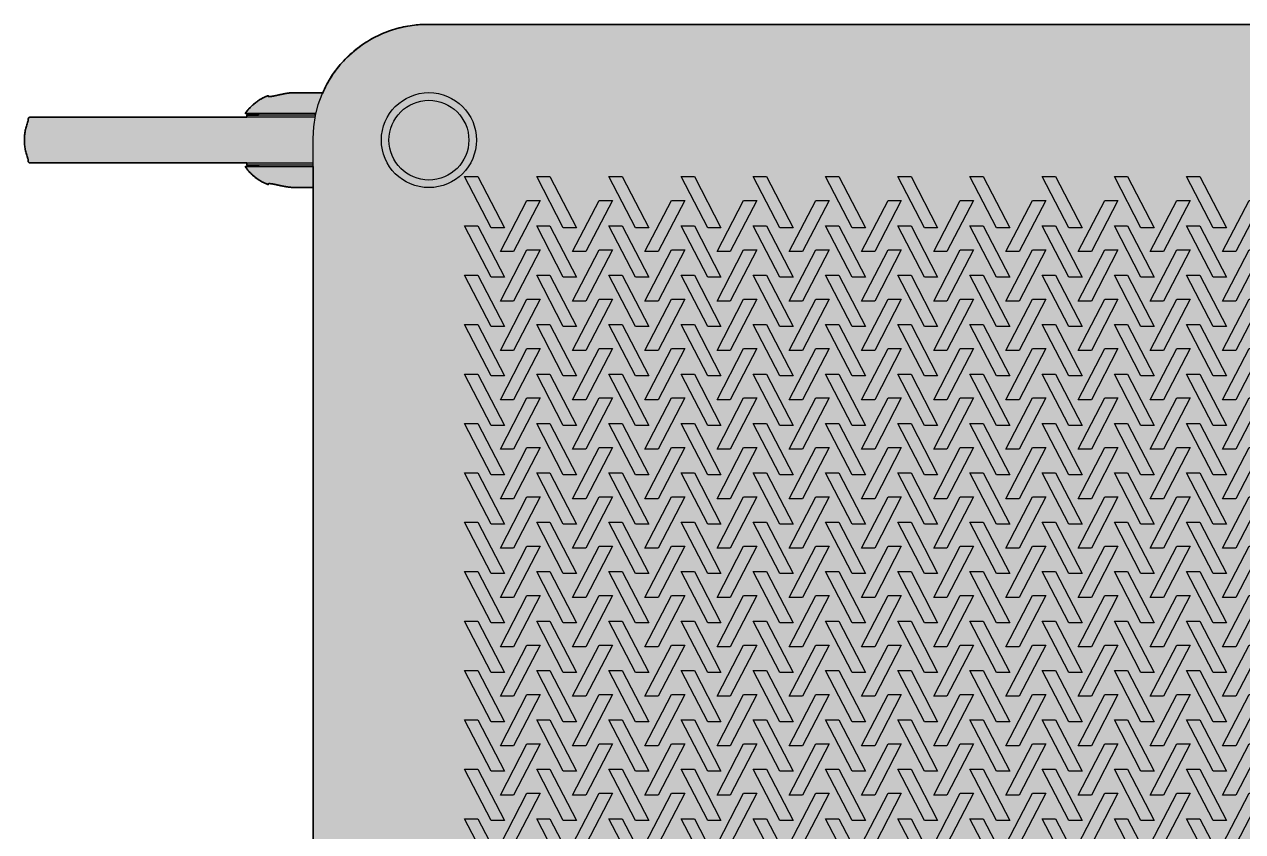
# Model space of a CAD drawing. Header units: millimetres. Extents: x 0 to 1689, y -774 to 571.
# Drawn here: x 86.8 to 407.3, y -567.7 to -355.3 of the extents above; entities that cross this region are included whole.
import ezdxf

# ---------------------------------------------------------------- set-up
doc = ezdxf.new("R2010")
doc.units = ezdxf.units.MM
doc.layers.add('Blocks', color=7, linetype='Continuous')
doc.layers.add('Blocks$Fill', color=7, linetype='Continuous', true_color=0xffffff)
doc.layers.add('Blocks$Inner', color=7, linetype='Continuous', lineweight=25, true_color=0x007f00)
doc.layers.add('Blocks$Outline', color=7, linetype='Continuous', lineweight=35, true_color=0xff3f3f)

# ---------------------------------------------------------------- blocks, each defined once
blk = doc.blocks.new('Flow Trolley Top')
at = {"layer": 'Blocks$Fill'}
blk.add_hatch(color=256, dxfattribs=at).paths.add_polyline_path([(181.1, 161.63), (181.32, 162.13), (181.56, 162.63), (181.8, 163.12), (182.05, 163.61), (182.32, 164.1), (182.59, 164.58), (182.87, 165.06), (183.16, 165.53), (183.46, 166), (183.77, 166.47), (184.09, 166.93), (184.42, 167.39), (184.76, 167.83), (185.11, 168.28), (185.46, 168.72), (185.83, 169.15), (186.2, 169.57), (186.58, 169.99), (186.96, 170.4), (187.36, 170.8), (187.76, 171.2), (188.17, 171.59), (188.59, 171.97), (189.02, 172.34), (189.45, 172.7), (189.88, 173.06), (190.33, 173.41), (190.78, 173.74), (191.23, 174.07), (191.69, 174.39), (192.16, 174.7), (192.63, 175), (193.1, 175.3), (193.58, 175.58), (194.06, 175.85), (194.55, 176.11), (195.04, 176.37), (195.53, 176.61), (196.03, 176.84), (196.53, 177.07), (197.03, 177.28), (197.53, 177.49), (198.04, 177.68), (198.54, 177.87), (199.05, 178.04), (199.56, 178.21), (200.07, 178.36), (200.58, 178.51), (201.09, 178.64), (201.59, 178.77), (202.61, 179), (203.62, 179.18), (204.63, 179.33), (205.63, 179.45), (206.63, 179.53), (207.61, 179.58), (208.58, 179.6), (723.08, 179.6), (723.74, 179.59), (724.42, 179.57), (725.09, 179.53), (725.77, 179.47), (726.46, 179.4), (727.15, 179.32), (727.84, 179.21), (728.54, 179.09), (729.24, 178.96), (729.93, 178.8), (730.63, 178.63), (731.33, 178.44), (732.03, 178.23), (732.73, 178), (733.43, 177.75), (734.12, 177.49), (734.81, 177.21), (735.5, 176.9), (736.18, 176.58), (736.86, 176.24), (737.53, 175.89), (738.19, 175.51), (738.85, 175.12), (739.5, 174.71), (740.13, 174.28), (740.76, 173.83), (741.38, 173.37), (741.99, 172.89), (742.58, 172.39), (743.17, 171.88), (743.74, 171.35), (744.29, 170.81), (744.83, 170.25), (745.36, 169.68), (745.87, 169.1), (746.37, 168.5), (746.85, 167.9), (747.31, 167.28), (747.76, 166.65), (748.19, 166.01), (748.6, 165.36), (748.99, 164.71), (749.37, 164.04), (749.73, 163.37), (750.07, 162.7), (750.39, 162.02), (750.69, 161.33), (750.97, 160.64), (751.24, 159.94), (751.48, 159.25), (751.71, 158.55), (751.92, 157.85), (752.11, 157.15), (752.29, 156.45), (752.44, 155.75), (752.58, 155.05), (752.7, 154.36), (752.8, 153.67), (752.89, 152.98), (752.96, 152.29), (753.01, 151.61), (753.05, 150.93), (753.07, 150.26), (753.08, 149.6), (753.08, -208.9), (753.07, -209.57), (753.05, -210.24), (753.01, -210.92), (752.96, -211.6), (752.89, -212.29), (752.8, -212.98), (752.7, -213.67), (752.58, -214.36), (752.44, -215.06), (752.29, -215.76), (752.11, -216.46), (751.92, -217.16), (751.71, -217.86), (751.48, -218.56), (751.24, -219.25), (750.97, -219.95), (750.69, -220.64), (750.39, -221.32), (750.07, -222.01), (749.73, -222.68), (749.37, -223.35), (748.99, -224.02), (748.6, -224.67), (748.19, -225.32), (747.76, -225.96), (747.31, -226.59), (746.85, -227.21), (746.37, -227.81), (745.87, -228.41), (745.36, -228.99), (744.83, -229.56), (744.29, -230.12), (743.74, -230.66), (743.17, -231.19), (742.58, -231.7), (741.99, -232.2), (741.38, -232.68), (740.76, -233.14), (740.13, -233.59), (739.5, -234.01), (738.85, -234.43), (738.19, -234.82), (737.53, -235.2), (736.86, -235.55), (736.18, -235.89), (735.5, -236.21), (734.81, -236.51), (734.12, -236.8), (733.43, -237.06), (732.73, -237.31), (732.03, -237.54), (731.33, -237.75), (730.63, -237.94), (729.93, -238.11), (729.24, -238.27), (728.54, -238.4), (727.84, -238.52), (727.15, -238.63), (726.46, -238.71), (725.77, -238.78), (725.09, -238.84), (724.42, -238.87), (723.74, -238.9), (723.08, -238.9), (208.58, -238.9), (207.61, -238.89), (206.63, -238.84), (205.63, -238.76), (204.63, -238.64), (203.62, -238.49), (202.61, -238.31), (201.59, -238.08), (201.09, -237.95), (200.58, -237.82), (200.07, -237.67), (199.56, -237.52), (199.05, -237.35), (198.54, -237.18), (198.04, -236.99), (197.53, -236.8), (197.03, -236.59), (196.53, -236.38), (196.03, -236.15), (195.53, -235.92), (195.04, -235.68), (194.55, -235.42), (194.06, -235.16), (193.58, -234.89), (193.1, -234.6), (192.63, -234.31), (192.16, -234.01), (191.69, -233.7), (191.23, -233.38), (190.78, -233.05), (190.33, -232.71), (189.88, -232.37), (189.45, -232.01), (189.02, -231.65), (188.59, -231.28), (188.17, -230.9), (187.76, -230.51), (187.36, -230.11), (186.96, -229.71), (186.58, -229.3), (186.2, -228.88), (185.83, -228.46), (185.46, -228.03), (185.11, -227.59), (184.76, -227.14), (184.42, -226.69), (184.09, -226.24), (183.77, -225.78), (183.46, -225.31), (183.16, -224.84), (182.87, -224.37), (182.59, -223.89), (182.32, -223.41), (182.05, -222.92), (181.8, -222.43), (181.56, -221.94), (181.32, -221.44), (181.1, -220.94), (181.1, -220.94), (173.7, -220.94), (173.44, -220.94), (173.17, -220.93), (172.89, -220.91), (172.61, -220.89), (172.33, -220.86), (172.05, -220.83), (171.48, -220.74), (170.91, -220.65), (170.36, -220.54), (168.39, -220.1), (167.98, -220.03), (167.8, -219.99), (167.63, -219.97), (167.46, -219.95), (167.32, -219.93), (167.25, -219.93), (167.18, -219.93), (167.12, -219.93), (167.06, -219.93), (167, -219.93), (166.98, -219.93), (166.95, -219.93), (166.93, -219.94), (166.9, -219.94), (166.88, -219.94), (166.86, -219.95), (166.84, -219.95), (166.82, -219.95), (166.8, -219.96), (166.78, -219.96), (166.77, -219.97), (166.76, -219.97), (166.76, -219.97), (166.75, -219.98), (166.74, -219.98), (166.73, -219.98), (166.73, -219.99), (166.72, -219.99), (166.71, -219.99), (166.7, -220), (166.69, -220), (166.69, -220.01), (166.68, -220.01), (166.67, -220.02), (166.67, -220.02), (166.66, -220.02), (166.66, -220.02), (166.66, -220.03), (166.66, -220.03), (166.65, -220.03), (166.65, -220.03), (166.65, -220.03), (166.65, -220.04), (166.65, -220.04), (166.64, -220.04), (166.64, -220.04), (166.64, -220.05), (166.64, -220.05), (166.64, -220.05), (166.64, -220.05), (166.64, -220.05), (166.64, -220.05), (166.64, -220.05), (166.63, -220.06), (166.63, -220.06), (166.63, -220.06), (166.63, -220.06), (166.63, -220.06), (166.63, -220.06), (166.63, -220.06), (166.63, -220.06), (166.63, -220.06), (166.63, -220.06), (166.63, -220.06), (166.63, -220.07), (166.63, -220.07), (166.63, -220.07), (166.63, -220.07), (166.63, -220.07), (166.63, -220.07), (166.63, -220.07), (166.63, -220.07), (166.63, -220.07), (166.63, -220.07), (166.63, -220.07), (166.63, -220.08), (166.63, -220.08), (166.63, -220.08), (166.63, -220.08), (166.63, -220.08), (166.63, -220.08), (166.63, -220.08), (166.63, -220.08), (166.63, -220.08), (166.63, -220.08), (166.63, -220.08), (166.63, -220.09), (166.63, -220.09), (166.63, -220.09), (166.63, -220.09), (166.63, -220.09), (166.63, -220.09), (166.63, -220.09), (166.63, -220.09), (166.63, -220.09), (166.63, -220.09), (166.63, -220.09), (166.63, -220.1), (166.63, -220.1), (166.63, -220.1), (166.63, -220.1), (166.63, -220.1), (166.63, -220.1), (166.64, -220.1), (166.64, -220.1), (166.64, -220.1), (166.64, -220.11), (166.64, -220.11), (166.64, -220.11), (166.64, -220.11), (166.64, -220.11), (166.65, -220.11), (166.75, -220.17), (166.52, -220.09), (166.3, -220), (166.08, -219.9), (165.86, -219.8), (165.64, -219.7), (165.42, -219.59), (165.2, -219.48), (164.99, -219.37), (164.78, -219.24), (164.57, -219.12), (164.36, -218.99), (164.15, -218.86), (163.95, -218.72), (163.75, -218.58), (163.55, -218.43), (163.36, -218.28), (163.17, -218.13), (162.98, -217.97), (162.79, -217.81), (162.61, -217.65), (162.43, -217.48), (162.25, -217.31), (162.08, -217.13), (161.91, -216.96), (161.75, -216.78), (161.59, -216.59), (161.43, -216.41), (161.28, -216.22), (161.13, -216.03), (160.99, -215.83), (160.85, -215.64), (160.71, -215.44), (164.19, -215.44), (164.19, -215.04), (161.09, -215.04), (161.09, -214.47), (104.09, -214.47), (104.08, -214.47), (104.07, -214.47), (104.06, -214.47), (104.05, -214.47), (104.04, -214.46), (104.02, -214.46), (104.01, -214.46), (104, -214.46), (103.99, -214.46), (103.98, -214.45), (103.97, -214.45), (103.95, -214.45), (103.94, -214.44), (103.93, -214.44), (103.92, -214.44), (103.91, -214.43), (103.9, -214.43), (103.89, -214.42), (103.87, -214.42), (103.86, -214.41), (103.85, -214.41), (103.84, -214.4), (103.83, -214.39), (103.82, -214.39), (103.81, -214.38), (103.8, -214.37), (103.79, -214.36), (103.78, -214.36), (103.77, -214.35), (103.76, -214.34), (103.75, -214.33), (103.74, -214.32), (103.73, -214.31), (103.72, -214.3), (103.71, -214.29), (103.7, -214.28), (103.7, -214.27), (103.69, -214.26), (103.68, -214.25), (103.67, -214.24), (103.67, -214.23), (103.66, -214.22), (103.65, -214.21), (103.65, -214.2), (103.64, -214.19), (103.64, -214.17), (103.63, -214.16), (103.63, -214.15), (103.62, -214.14), (103.62, -214.13), (103.62, -214.12), (103.61, -214.11), (103.61, -214.09), (103.61, -214.08), (103.6, -214.07), (103.6, -214.06), (103.6, -214.05), (103.6, -214.04), (103.6, -214.02), (103.59, -214.01), (103.59, -214), (103.59, -213.99), (103.59, -213.98), (103.59, -213.97), (103.59, -213.85), (103.59, -213.81), (103.59, -213.76), (103.59, -213.72), (103.58, -213.67), (103.58, -213.62), (103.57, -213.58), (103.57, -213.53), (103.56, -213.49), (103.55, -213.44), (103.54, -213.4), (103.53, -213.35), (103.52, -213.31), (103.5, -213.26), (103.49, -213.22), (103.47, -213.18), (103.46, -213.13), (103.36, -212.86), (103.26, -212.58), (103.17, -212.3), (103.09, -212.02), (103.01, -211.73), (102.94, -211.45), (102.87, -211.15), (102.81, -210.86), (102.76, -210.57), (102.72, -210.27), (102.68, -209.97), (102.65, -209.67), (102.62, -209.37), (102.61, -209.07), (102.6, -208.77), (102.59, -208.47), (102.6, -208.17), (102.61, -207.86), (102.62, -207.56), (102.65, -207.26), (102.68, -206.96), (102.72, -206.67), (102.76, -206.37), (102.81, -206.07), (102.87, -205.78), (102.94, -205.49), (103.01, -205.2), (103.09, -204.92), (103.17, -204.63), (103.26, -204.35), (103.36, -204.07), (103.46, -203.8), (103.48, -203.75), (103.49, -203.7), (103.51, -203.66), (103.52, -203.63), (103.53, -203.59), (103.54, -203.55), (103.55, -203.51), (103.55, -203.47), (103.56, -203.43), (103.57, -203.4), (103.57, -203.36), (103.58, -203.32), (103.58, -203.28), (103.59, -203.24), (103.59, -203.2), (103.59, -203.16), (103.59, -203.12), (103.59, -203.08), (103.59, -202.97), (103.59, -202.96), (103.59, -202.95), (103.59, -202.93), (103.59, -202.92), (103.6, -202.91), (103.6, -202.9), (103.6, -202.89), (103.6, -202.88), (103.6, -202.87), (103.61, -202.85), (103.61, -202.84), (103.61, -202.83), (103.62, -202.82), (103.62, -202.81), (103.62, -202.8), (103.63, -202.78), (103.63, -202.77), (103.64, -202.76), (103.64, -202.75), (103.65, -202.74), (103.65, -202.73), (103.66, -202.72), (103.67, -202.7), (103.67, -202.69), (103.68, -202.68), (103.69, -202.67), (103.7, -202.66), (103.7, -202.65), (103.71, -202.64), (103.72, -202.63), (103.73, -202.62), (103.74, -202.61), (103.75, -202.61), (103.76, -202.6), (103.77, -202.59), (103.78, -202.58), (103.79, -202.57), (103.8, -202.56), (103.81, -202.56), (103.82, -202.55), (103.83, -202.54), (103.84, -202.54), (103.85, -202.53), (103.86, -202.52), (103.87, -202.52), (103.89, -202.51), (103.9, -202.51), (103.91, -202.5), (103.92, -202.5), (103.93, -202.49), (103.94, -202.49), (103.95, -202.49), (103.97, -202.48), (103.98, -202.48), (103.99, -202.48), (104, -202.48), (104.01, -202.47), (104.02, -202.47), (104.04, -202.47), (104.05, -202.47), (104.06, -202.47), (104.07, -202.47), (104.08, -202.47), (104.09, -202.47), (161.09, -202.47), (161.09, -201.89), (164.19, -201.89), (164.19, -201.49), (160.71, -201.49), (160.85, -201.3), (160.99, -201.1), (161.13, -200.91), (161.28, -200.72), (161.43, -200.53), (161.59, -200.34), (161.75, -200.16), (161.91, -199.98), (162.08, -199.8), (162.25, -199.63), (162.43, -199.46), (162.61, -199.29), (162.79, -199.12), (162.98, -198.96), (163.17, -198.81), (163.36, -198.65), (163.55, -198.5), (163.75, -198.36), (163.95, -198.22), (164.15, -198.08), (164.36, -197.95), (164.57, -197.82), (164.78, -197.69), (164.99, -197.57), (165.2, -197.45), (165.42, -197.34), (165.64, -197.23), (165.86, -197.13), (166.08, -197.03), (166.3, -196.94), (166.52, -196.85), (166.75, -196.76), (166.65, -196.82), (166.64, -196.82), (166.64, -196.82), (166.64, -196.83), (166.64, -196.83), (166.64, -196.83), (166.64, -196.83), (166.64, -196.83), (166.64, -196.83), (166.63, -196.84), (166.63, -196.84), (166.63, -196.84), (166.63, -196.84), (166.63, -196.84), (166.63, -196.84), (166.63, -196.84), (166.63, -196.84), (166.63, -196.84), (166.63, -196.84), (166.63, -196.84), (166.63, -196.85), (166.63, -196.85), (166.63, -196.85), (166.63, -196.85), (166.63, -196.85), (166.63, -196.85), (166.63, -196.85), (166.63, -196.85), (166.63, -196.85), (166.63, -196.85), (166.63, -196.85), (166.63, -196.86), (166.63, -196.86), (166.63, -196.86), (166.63, -196.86), (166.63, -196.86), (166.63, -196.86), (166.63, -196.86), (166.63, -196.86), (166.63, -196.86), (166.63, -196.86), (166.63, -196.86), (166.63, -196.87), (166.63, -196.87), (166.63, -196.87), (166.63, -196.87), (166.63, -196.87), (166.63, -196.87), (166.63, -196.87), (166.63, -196.87), (166.63, -196.87), (166.63, -196.87), (166.63, -196.87), (166.63, -196.88), (166.63, -196.88), (166.63, -196.88), (166.63, -196.88), (166.63, -196.88), (166.63, -196.88), (166.64, -196.88), (166.64, -196.88), (166.64, -196.88), (166.64, -196.88), (166.64, -196.89), (166.64, -196.89), (166.64, -196.89), (166.64, -196.89), (166.64, -196.89), (166.65, -196.9), (166.65, -196.9), (166.65, -196.9), (166.65, -196.9), (166.65, -196.9), (166.66, -196.91), (166.66, -196.91), (166.66, -196.91), (166.66, -196.91), (166.67, -196.92), (166.67, -196.92), (166.68, -196.92), (166.69, -196.93), (166.69, -196.93), (166.7, -196.94), (166.71, -196.94), (166.72, -196.95), (166.73, -196.95), (166.73, -196.95), (166.74, -196.96), (166.75, -196.96), (166.76, -196.96), (166.76, -196.97), (166.77, -196.97), (166.78, -196.97), (166.8, -196.98), (166.82, -196.98), (166.84, -196.99), (166.86, -196.99), (166.88, -196.99), (166.9, -197), (166.93, -197), (166.95, -197), (166.98, -197.01), (167, -197.01), (167.06, -197.01), (167.12, -197.01), (167.18, -197.01), (167.25, -197.01), (167.32, -197), (167.46, -196.99), (167.63, -196.97), (167.8, -196.94), (167.98, -196.91), (168.39, -196.83), (170.36, -196.4), (170.91, -196.29), (171.48, -196.19), (172.05, -196.11), (172.33, -196.07), (172.61, -196.05), (172.89, -196.02), (173.17, -196.01), (173.44, -196), (173.7, -195.99), (178.58, -195.99), (178.58, 136.68), (173.7, 136.68), (173.44, 136.69), (173.17, 136.7), (172.89, 136.71), (172.61, 136.74), (172.33, 136.77), (172.05, 136.8), (171.48, 136.88), (170.91, 136.98), (170.36, 137.09), (168.39, 137.52), (167.98, 137.6), (167.8, 137.63), (167.63, 137.66), (167.46, 137.68), (167.32, 137.69), (167.25, 137.7), (167.18, 137.7), (167.12, 137.7), (167.06, 137.7), (167, 137.7), (166.98, 137.7), (166.95, 137.69), (166.93, 137.69), (166.9, 137.69), (166.88, 137.68), (166.86, 137.68), (166.84, 137.68), (166.82, 137.67), (166.8, 137.67), (166.78, 137.66), (166.77, 137.66), (166.76, 137.66), (166.76, 137.65), (166.75, 137.65), (166.74, 137.65), (166.73, 137.64), (166.73, 137.64), (166.72, 137.64), (166.71, 137.63), (166.7, 137.63), (166.69, 137.62), (166.69, 137.62), (166.68, 137.62), (166.67, 137.61), (166.67, 137.61), (166.66, 137.6), (166.66, 137.6), (166.66, 137.6), (166.66, 137.6), (166.65, 137.6), (166.65, 137.59), (166.65, 137.59), (166.65, 137.59), (166.65, 137.59), (166.64, 137.58), (166.64, 137.58), (166.64, 137.58), (166.64, 137.58), (166.64, 137.58), (166.64, 137.58), (166.64, 137.57), (166.64, 137.57), (166.64, 137.57), (166.63, 137.57), (166.63, 137.57), (166.63, 137.57), (166.63, 137.57), (166.63, 137.57), (166.63, 137.57), (166.63, 137.57), (166.63, 137.56), (166.63, 137.56), (166.63, 137.56), (166.63, 137.56), (166.63, 137.56), (166.63, 137.56), (166.63, 137.56), (166.63, 137.56), (166.63, 137.56), (166.63, 137.56), (166.63, 137.56), (166.63, 137.55), (166.63, 137.55), (166.63, 137.55), (166.63, 137.55), (166.63, 137.55), (166.63, 137.55), (166.63, 137.55), (166.63, 137.55), (166.63, 137.55), (166.63, 137.55), (166.63, 137.55), (166.63, 137.54), (166.63, 137.54), (166.63, 137.54), (166.63, 137.54), (166.63, 137.54), (166.63, 137.54), (166.63, 137.54), (166.63, 137.54), (166.63, 137.54), (166.63, 137.54), (166.63, 137.54), (166.63, 137.53), (166.63, 137.53), (166.63, 137.53), (166.63, 137.53), (166.63, 137.53), (166.63, 137.53), (166.63, 137.53), (166.63, 137.53), (166.63, 137.53), (166.63, 137.53), (166.64, 137.53), (166.64, 137.52), (166.64, 137.52), (166.64, 137.52), (166.64, 137.52), (166.64, 137.52), (166.64, 137.51), (166.64, 137.51), (166.65, 137.51), (166.75, 137.45), (166.52, 137.54), (166.3, 137.63), (166.08, 137.72), (165.86, 137.82), (165.64, 137.92), (165.42, 138.03), (165.2, 138.14), (164.99, 138.26), (164.78, 138.38), (164.57, 138.51), (164.36, 138.64), (164.15, 138.77), (163.95, 138.91), (163.75, 139.05), (163.55, 139.19), (163.36, 139.34), (163.17, 139.5), (162.98, 139.65), (162.79, 139.82), (162.61, 139.98), (162.43, 140.15), (162.25, 140.32), (162.08, 140.49), (161.91, 140.67), (161.75, 140.85), (161.59, 141.03), (161.43, 141.22), (161.28, 141.41), (161.13, 141.6), (160.99, 141.79), (160.85, 141.99), (160.71, 142.18), (164.19, 142.18), (164.19, 142.58), (161.09, 142.58), (161.09, 143.16), (104.09, 143.16), (104.08, 143.16), (104.07, 143.16), (104.06, 143.16), (104.05, 143.16), (104.04, 143.16), (104.02, 143.16), (104.01, 143.16), (104, 143.17), (103.99, 143.17), (103.98, 143.17), (103.97, 143.17), (103.95, 143.18), (103.94, 143.18), (103.93, 143.19), (103.92, 143.19), (103.91, 143.19), (103.9, 143.2), (103.89, 143.2), (103.87, 143.21), (103.86, 143.21), (103.85, 143.22), (103.84, 143.23), (103.83, 143.23), (103.82, 143.24), (103.81, 143.25), (103.8, 143.25), (103.79, 143.26), (103.78, 143.27), (103.77, 143.28), (103.76, 143.29), (103.75, 143.3), (103.74, 143.3), (103.73, 143.31), (103.72, 143.32), (103.71, 143.33), (103.7, 143.34), (103.7, 143.35), (103.69, 143.36), (103.68, 143.37), (103.67, 143.38), (103.67, 143.4), (103.66, 143.41), (103.65, 143.42), (103.65, 143.43), (103.64, 143.44), (103.64, 143.45), (103.63, 143.46), (103.63, 143.47), (103.62, 143.49), (103.62, 143.5), (103.62, 143.51), (103.61, 143.52), (103.61, 143.53), (103.61, 143.54), (103.6, 143.56), (103.6, 143.57), (103.6, 143.58), (103.6, 143.59), (103.6, 143.6), (103.59, 143.61), (103.59, 143.62), (103.59, 143.64), (103.59, 143.65), (103.59, 143.66), (103.59, 143.77), (103.59, 143.81), (103.59, 143.85), (103.59, 143.89), (103.59, 143.93), (103.58, 143.97), (103.58, 144.01), (103.57, 144.05), (103.57, 144.09), (103.56, 144.13), (103.55, 144.16), (103.55, 144.2), (103.54, 144.24), (103.53, 144.28), (103.52, 144.32), (103.51, 144.36), (103.49, 144.39), (103.48, 144.44), (103.46, 144.49), (103.36, 144.77), (103.26, 145.04), (103.17, 145.32), (103.09, 145.61), (103.01, 145.89), (102.94, 146.18), (102.87, 146.47), (102.81, 146.77), (102.76, 147.06), (102.72, 147.36), (102.68, 147.65), (102.65, 147.95), (102.62, 148.25), (102.61, 148.56), (102.6, 148.86), (102.59, 149.16), (102.6, 149.46), (102.61, 149.76), (102.62, 150.06), (102.65, 150.36), (102.68, 150.66), (102.72, 150.96), (102.76, 151.26), (102.81, 151.55), (102.87, 151.84), (102.94, 152.14), (103.01, 152.42), (103.09, 152.71), (103.17, 152.99), (103.26, 153.27), (103.36, 153.55), (103.46, 153.83), (103.47, 153.87), (103.49, 153.91), (103.5, 153.96), (103.52, 154), (103.53, 154.04), (103.54, 154.09), (103.55, 154.13), (103.56, 154.18), (103.57, 154.22), (103.57, 154.27), (103.58, 154.31), (103.58, 154.36), (103.59, 154.41), (103.59, 154.45), (103.59, 154.5), (103.59, 154.54), (103.59, 154.66), (103.59, 154.67), (103.59, 154.68), (103.59, 154.69), (103.59, 154.7), (103.6, 154.71), (103.6, 154.73), (103.6, 154.74), (103.6, 154.75), (103.6, 154.76), (103.61, 154.77), (103.61, 154.78), (103.61, 154.8), (103.62, 154.81), (103.62, 154.82), (103.62, 154.83), (103.63, 154.84), (103.63, 154.85), (103.64, 154.87), (103.64, 154.88), (103.65, 154.89), (103.65, 154.9), (103.66, 154.91), (103.67, 154.92), (103.67, 154.93), (103.68, 154.94), (103.69, 154.95), (103.7, 154.96), (103.7, 154.97), (103.71, 154.98), (103.72, 154.99), (103.73, 155), (103.74, 155.01), (103.75, 155.02), (103.76, 155.03), (103.77, 155.04), (103.78, 155.05), (103.79, 155.05), (103.8, 155.06), (103.81, 155.07), (103.82, 155.08), (103.83, 155.08), (103.84, 155.09), (103.85, 155.1), (103.86, 155.1), (103.87, 155.11), (103.89, 155.11), (103.9, 155.12), (103.91, 155.12), (103.92, 155.13), (103.93, 155.13), (103.94, 155.14), (103.95, 155.14), (103.97, 155.14), (103.98, 155.15), (103.99, 155.15), (104, 155.15), (104.01, 155.15), (104.02, 155.15), (104.04, 155.16), (104.05, 155.16), (104.06, 155.16), (104.07, 155.16), (104.08, 155.16), (104.09, 155.16), (161.09, 155.16), (161.09, 155.73), (164.19, 155.73), (164.19, 156.13), (160.71, 156.13), (160.85, 156.33), (160.99, 156.53), (161.13, 156.72), (161.28, 156.91), (161.43, 157.1), (161.59, 157.28), (161.75, 157.47), (161.91, 157.65), (162.08, 157.82), (162.25, 158), (162.43, 158.17), (162.61, 158.34), (162.79, 158.5), (162.98, 158.66), (163.17, 158.82), (163.36, 158.97), (163.55, 159.12), (163.75, 159.27), (163.95, 159.41), (164.15, 159.55), (164.36, 159.68), (164.57, 159.81), (164.78, 159.94), (164.99, 160.06), (165.2, 160.17), (165.42, 160.28), (165.64, 160.39), (165.86, 160.5), (166.08, 160.59), (166.3, 160.69), (166.52, 160.78), (166.75, 160.86), (166.65, 160.81), (166.64, 160.8), (166.64, 160.8), (166.64, 160.8), (166.64, 160.8), (166.64, 160.8), (166.64, 160.8), (166.64, 160.79), (166.64, 160.79), (166.63, 160.79), (166.63, 160.79), (166.63, 160.79), (166.63, 160.79), (166.63, 160.79), (166.63, 160.79), (166.63, 160.78), (166.63, 160.78), (166.63, 160.78), (166.63, 160.78), (166.63, 160.78), (166.63, 160.78), (166.63, 160.78), (166.63, 160.78), (166.63, 160.78), (166.63, 160.78), (166.63, 160.78), (166.63, 160.78), (166.63, 160.77), (166.63, 160.77), (166.63, 160.77), (166.63, 160.77), (166.63, 160.77), (166.63, 160.77), (166.63, 160.77), (166.63, 160.77), (166.63, 160.77), (166.63, 160.77), (166.63, 160.77), (166.63, 160.76), (166.63, 160.76), (166.63, 160.76), (166.63, 160.76), (166.63, 160.76), (166.63, 160.76), (166.63, 160.76), (166.63, 160.76), (166.63, 160.76), (166.63, 160.76), (166.63, 160.76), (166.63, 160.75), (166.63, 160.75), (166.63, 160.75), (166.63, 160.75), (166.63, 160.75), (166.63, 160.75), (166.63, 160.75), (166.63, 160.75), (166.63, 160.75), (166.63, 160.75), (166.64, 160.74), (166.64, 160.74), (166.64, 160.74), (166.64, 160.74), (166.64, 160.74), (166.64, 160.74), (166.64, 160.74), (166.64, 160.73), (166.64, 160.73), (166.65, 160.73), (166.65, 160.73), (166.65, 160.73), (166.65, 160.72), (166.65, 160.72), (166.66, 160.72), (166.66, 160.72), (166.66, 160.71), (166.66, 160.71), (166.67, 160.71), (166.67, 160.71), (166.68, 160.7), (166.69, 160.7), (166.69, 160.69), (166.7, 160.69), (166.71, 160.68), (166.72, 160.68), (166.73, 160.68), (166.73, 160.67), (166.74, 160.67), (166.75, 160.67), (166.76, 160.66), (166.76, 160.66), (166.77, 160.66), (166.78, 160.65), (166.8, 160.65), (166.82, 160.64), (166.84, 160.64), (166.86, 160.64), (166.88, 160.63), (166.9, 160.63), (166.93, 160.63), (166.95, 160.62), (166.98, 160.62), (167, 160.62), (167.06, 160.62), (167.12, 160.62), (167.18, 160.62), (167.25, 160.62), (167.32, 160.63), (167.46, 160.64), (167.63, 160.66), (167.8, 160.68), (167.98, 160.72), (168.39, 160.79), (170.36, 161.23), (170.91, 161.34), (171.48, 161.44), (172.05, 161.52), (172.33, 161.55), (172.61, 161.58), (172.89, 161.6), (173.17, 161.62), (173.44, 161.63), (173.7, 161.63)], flags=0)
at = {"layer": 'Blocks$Inner'}
for p, q in [((208.58, 179.6), (723.08, 179.6)), ((166.75, 160.86), (166.65, 160.81)), ((173.7, 161.63), (181.1, 161.63)), ((103.59, 154.66), (103.59, 154.54)), ((179.1, 155.16), (104.09, 155.16)), ((179.3, 156.13), (160.71, 156.13)), ((164.19, 156.13), (164.19, 155.73)), ((178.99, 156.13), (178.99, 155.73)), ((178.58, -208.9), (178.58, 149.6)), ((103.59, 143.77), (103.59, 143.66)), ((104.09, 143.16), (178.58, 143.16)), ((164.19, 142.18), (164.19, 142.58)), ((166.65, 137.51), (166.75, 137.45))]:
    blk.add_line(p, q, dxfattribs=at)
for points in [[(179.21, 155.73), (161.09, 155.73), (161.09, 155.16)], [(160.71, 142.18), (178.58, 142.18), (178.58, 136.68), (173.7, 136.68)], [(178.58, 142.58), (161.09, 142.58), (161.09, 143.16)]]:
    blk.add_lwpolyline(points, dxfattribs=at)
for points in [[(221.88, 139.6), (228.88, 126.1), (225.39, 126.1), (218.39, 139.6)], [(240.88, 139.6), (247.88, 126.1), (244.39, 126.1), (237.39, 139.6)], [(259.88, 139.6), (266.88, 126.1), (263.39, 126.1), (256.39, 139.6)], [(278.88, 139.6), (285.88, 126.1), (282.39, 126.1), (275.39, 139.6)], [(297.88, 139.6), (304.88, 126.1), (301.39, 126.1), (294.39, 139.6)], [(316.88, 139.6), (323.88, 126.1), (320.39, 126.1), (313.39, 139.6)], [(335.88, 139.6), (342.88, 126.1), (339.39, 126.1), (332.39, 139.6)], [(354.88, 139.6), (361.88, 126.1), (358.39, 126.1), (351.39, 139.6)], [(373.88, 139.6), (380.88, 126.1), (377.39, 126.1), (370.39, 139.6)], [(392.88, 139.6), (399.88, 126.1), (396.39, 126.1), (389.39, 139.6)], [(411.88, 139.6), (418.88, 126.1), (415.39, 126.1), (408.39, 139.6)], [(231.33, 119.8), (227.84, 119.8), (234.84, 133.3), (238.33, 133.3)], [(250.33, 119.8), (246.84, 119.8), (253.84, 133.3), (257.33, 133.3)], [(269.33, 119.8), (265.84, 119.8), (272.84, 133.3), (276.33, 133.3)], [(288.33, 119.8), (284.84, 119.8), (291.84, 133.3), (295.33, 133.3)], [(307.33, 119.8), (303.84, 119.8), (310.84, 133.3), (314.33, 133.3)], [(326.33, 119.8), (322.84, 119.8), (329.84, 133.3), (333.33, 133.3)], [(345.33, 119.8), (341.84, 119.8), (348.84, 133.3), (352.33, 133.3)], [(364.33, 119.8), (360.84, 119.8), (367.84, 133.3), (371.33, 133.3)], [(383.33, 119.8), (379.84, 119.8), (386.84, 133.3), (390.33, 133.3)], [(402.33, 119.8), (398.84, 119.8), (405.84, 133.3), (409.33, 133.3)], [(421.33, 119.8), (417.84, 119.8), (424.84, 133.3), (428.33, 133.3)], [(221.88, 126.6), (228.88, 113.1), (225.39, 113.1), (218.39, 126.6)], [(240.88, 126.6), (247.88, 113.1), (244.39, 113.1), (237.39, 126.6)], [(259.88, 126.6), (266.88, 113.1), (263.39, 113.1), (256.39, 126.6)], [(278.88, 126.6), (285.88, 113.1), (282.39, 113.1), (275.39, 126.6)], [(297.88, 126.6), (304.88, 113.1), (301.39, 113.1), (294.39, 126.6)], [(316.88, 126.6), (323.88, 113.1), (320.39, 113.1), (313.39, 126.6)], [(335.88, 126.6), (342.88, 113.1), (339.39, 113.1), (332.39, 126.6)], [(354.88, 126.6), (361.88, 113.1), (358.39, 113.1), (351.39, 126.6)], [(373.88, 126.6), (380.88, 113.1), (377.39, 113.1), (370.39, 126.6)], [(392.88, 126.6), (399.88, 113.1), (396.39, 113.1), (389.39, 126.6)], [(411.88, 126.6), (418.88, 113.1), (415.39, 113.1), (408.39, 126.6)], [(231.33, 106.8), (227.84, 106.8), (234.84, 120.3), (238.33, 120.3)], [(250.33, 106.8), (246.84, 106.8), (253.84, 120.3), (257.33, 120.3)], [(269.33, 106.8), (265.84, 106.8), (272.84, 120.3), (276.33, 120.3)], [(288.33, 106.8), (284.84, 106.8), (291.84, 120.3), (295.33, 120.3)], [(307.33, 106.8), (303.84, 106.8), (310.84, 120.3), (314.33, 120.3)], [(326.33, 106.8), (322.84, 106.8), (329.84, 120.3), (333.33, 120.3)], [(345.33, 106.8), (341.84, 106.8), (348.84, 120.3), (352.33, 120.3)], [(364.33, 106.8), (360.84, 106.8), (367.84, 120.3), (371.33, 120.3)], [(383.33, 106.8), (379.84, 106.8), (386.84, 120.3), (390.33, 120.3)], [(402.33, 106.8), (398.84, 106.8), (405.84, 120.3), (409.33, 120.3)], [(421.33, 106.8), (417.84, 106.8), (424.84, 120.3), (428.33, 120.3)], [(221.88, 113.6), (228.88, 100.1), (225.39, 100.1), (218.39, 113.6)], [(240.88, 113.6), (247.88, 100.1), (244.39, 100.1), (237.39, 113.6)], [(259.88, 113.6), (266.88, 100.1), (263.39, 100.1), (256.39, 113.6)], [(278.88, 113.6), (285.88, 100.1), (282.39, 100.1), (275.39, 113.6)], [(297.88, 113.6), (304.88, 100.1), (301.39, 100.1), (294.39, 113.6)], [(316.88, 113.6), (323.88, 100.1), (320.39, 100.1), (313.39, 113.6)], [(335.88, 113.6), (342.88, 100.1), (339.39, 100.1), (332.39, 113.6)], [(354.88, 113.6), (361.88, 100.1), (358.39, 100.1), (351.39, 113.6)], [(373.88, 113.6), (380.88, 100.1), (377.39, 100.1), (370.39, 113.6)], [(392.88, 113.6), (399.88, 100.1), (396.39, 100.1), (389.39, 113.6)], [(411.88, 113.6), (418.88, 100.1), (415.39, 100.1), (408.39, 113.6)], [(231.33, 93.8), (227.84, 93.8), (234.84, 107.3), (238.33, 107.3)], [(250.33, 93.8), (246.84, 93.8), (253.84, 107.3), (257.33, 107.3)], [(269.33, 93.8), (265.84, 93.8), (272.84, 107.3), (276.33, 107.3)], [(288.33, 93.8), (284.84, 93.8), (291.84, 107.3), (295.33, 107.3)], [(307.33, 93.8), (303.84, 93.8), (310.84, 107.3), (314.33, 107.3)], [(326.33, 93.8), (322.84, 93.8), (329.84, 107.3), (333.33, 107.3)], [(345.33, 93.8), (341.84, 93.8), (348.84, 107.3), (352.33, 107.3)], [(364.33, 93.8), (360.84, 93.8), (367.84, 107.3), (371.33, 107.3)], [(383.33, 93.8), (379.84, 93.8), (386.84, 107.3), (390.33, 107.3)], [(402.33, 93.8), (398.84, 93.8), (405.84, 107.3), (409.33, 107.3)], [(421.33, 93.8), (417.84, 93.8), (424.84, 107.3), (428.33, 107.3)], [(221.88, 100.6), (228.88, 87.1), (225.39, 87.1), (218.39, 100.6)], [(240.88, 100.6), (247.88, 87.1), (244.39, 87.1), (237.39, 100.6)], [(259.88, 100.6), (266.88, 87.1), (263.39, 87.1), (256.39, 100.6)], [(278.88, 100.6), (285.88, 87.1), (282.39, 87.1), (275.39, 100.6)], [(297.88, 100.6), (304.88, 87.1), (301.39, 87.1), (294.39, 100.6)], [(316.88, 100.6), (323.88, 87.1), (320.39, 87.1), (313.39, 100.6)], [(335.88, 100.6), (342.88, 87.1), (339.39, 87.1), (332.39, 100.6)], [(354.88, 100.6), (361.88, 87.1), (358.39, 87.1), (351.39, 100.6)], [(373.88, 100.6), (380.88, 87.1), (377.39, 87.1), (370.39, 100.6)], [(392.88, 100.6), (399.88, 87.1), (396.39, 87.1), (389.39, 100.6)], [(411.88, 100.6), (418.88, 87.1), (415.39, 87.1), (408.39, 100.6)], [(231.33, 80.8), (227.84, 80.8), (234.84, 94.3), (238.33, 94.3)], [(250.33, 80.8), (246.84, 80.8), (253.84, 94.3), (257.33, 94.3)], [(269.33, 80.8), (265.84, 80.8), (272.84, 94.3), (276.33, 94.3)], [(288.33, 80.8), (284.84, 80.8), (291.84, 94.3), (295.33, 94.3)], [(307.33, 80.8), (303.84, 80.8), (310.84, 94.3), (314.33, 94.3)], [(326.33, 80.8), (322.84, 80.8), (329.84, 94.3), (333.33, 94.3)], [(345.33, 80.8), (341.84, 80.8), (348.84, 94.3), (352.33, 94.3)], [(364.33, 80.8), (360.84, 80.8), (367.84, 94.3), (371.33, 94.3)], [(383.33, 80.8), (379.84, 80.8), (386.84, 94.3), (390.33, 94.3)], [(402.33, 80.8), (398.84, 80.8), (405.84, 94.3), (409.33, 94.3)], [(421.33, 80.8), (417.84, 80.8), (424.84, 94.3), (428.33, 94.3)], [(221.88, 87.6), (228.88, 74.1), (225.39, 74.1), (218.39, 87.6)], [(240.88, 87.6), (247.88, 74.1), (244.39, 74.1), (237.39, 87.6)], [(259.88, 87.6), (266.88, 74.1), (263.39, 74.1), (256.39, 87.6)], [(278.88, 87.6), (285.88, 74.1), (282.39, 74.1), (275.39, 87.6)], [(297.88, 87.6), (304.88, 74.1), (301.39, 74.1), (294.39, 87.6)], [(316.88, 87.6), (323.88, 74.1), (320.39, 74.1), (313.39, 87.6)], [(335.88, 87.6), (342.88, 74.1), (339.39, 74.1), (332.39, 87.6)], [(354.88, 87.6), (361.88, 74.1), (358.39, 74.1), (351.39, 87.6)], [(373.88, 87.6), (380.88, 74.1), (377.39, 74.1), (370.39, 87.6)], [(392.88, 87.6), (399.88, 74.1), (396.39, 74.1), (389.39, 87.6)], [(411.88, 87.6), (418.88, 74.1), (415.39, 74.1), (408.39, 87.6)], [(231.33, 67.8), (227.84, 67.8), (234.84, 81.3), (238.33, 81.3)], [(250.33, 67.8), (246.84, 67.8), (253.84, 81.3), (257.33, 81.3)], [(269.33, 67.8), (265.84, 67.8), (272.84, 81.3), (276.33, 81.3)], [(288.33, 67.8), (284.84, 67.8), (291.84, 81.3), (295.33, 81.3)], [(307.33, 67.8), (303.84, 67.8), (310.84, 81.3), (314.33, 81.3)], [(326.33, 67.8), (322.84, 67.8), (329.84, 81.3), (333.33, 81.3)], [(345.33, 67.8), (341.84, 67.8), (348.84, 81.3), (352.33, 81.3)], [(364.33, 67.8), (360.84, 67.8), (367.84, 81.3), (371.33, 81.3)], [(383.33, 67.8), (379.84, 67.8), (386.84, 81.3), (390.33, 81.3)], [(402.33, 67.8), (398.84, 67.8), (405.84, 81.3), (409.33, 81.3)], [(421.33, 67.8), (417.84, 67.8), (424.84, 81.3), (428.33, 81.3)], [(221.88, 74.6), (228.88, 61.1), (225.39, 61.1), (218.39, 74.6)], [(240.88, 74.6), (247.88, 61.1), (244.39, 61.1), (237.39, 74.6)], [(259.88, 74.6), (266.88, 61.1), (263.39, 61.1), (256.39, 74.6)], [(278.88, 74.6), (285.88, 61.1), (282.39, 61.1), (275.39, 74.6)], [(297.88, 74.6), (304.88, 61.1), (301.39, 61.1), (294.39, 74.6)], [(316.88, 74.6), (323.88, 61.1), (320.39, 61.1), (313.39, 74.6)], [(335.88, 74.6), (342.88, 61.1), (339.39, 61.1), (332.39, 74.6)], [(354.88, 74.6), (361.88, 61.1), (358.39, 61.1), (351.39, 74.6)], [(373.88, 74.6), (380.88, 61.1), (377.39, 61.1), (370.39, 74.6)], [(392.88, 74.6), (399.88, 61.1), (396.39, 61.1), (389.39, 74.6)], [(411.88, 74.6), (418.88, 61.1), (415.39, 61.1), (408.39, 74.6)], [(231.33, 54.8), (227.84, 54.8), (234.84, 68.3), (238.33, 68.3)], [(250.33, 54.8), (246.84, 54.8), (253.84, 68.3), (257.33, 68.3)], [(269.33, 54.8), (265.84, 54.8), (272.84, 68.3), (276.33, 68.3)], [(288.33, 54.8), (284.84, 54.8), (291.84, 68.3), (295.33, 68.3)], [(307.33, 54.8), (303.84, 54.8), (310.84, 68.3), (314.33, 68.3)], [(326.33, 54.8), (322.84, 54.8), (329.84, 68.3), (333.33, 68.3)], [(345.33, 54.8), (341.84, 54.8), (348.84, 68.3), (352.33, 68.3)], [(364.33, 54.8), (360.84, 54.8), (367.84, 68.3), (371.33, 68.3)], [(383.33, 54.8), (379.84, 54.8), (386.84, 68.3), (390.33, 68.3)], [(402.33, 54.8), (398.84, 54.8), (405.84, 68.3), (409.33, 68.3)], [(421.33, 54.8), (417.84, 54.8), (424.84, 68.3), (428.33, 68.3)], [(221.88, 61.6), (228.88, 48.1), (225.39, 48.1), (218.39, 61.6)], [(240.88, 61.6), (247.88, 48.1), (244.39, 48.1), (237.39, 61.6)], [(259.88, 61.6), (266.88, 48.1), (263.39, 48.1), (256.39, 61.6)], [(278.88, 61.6), (285.88, 48.1), (282.39, 48.1), (275.39, 61.6)], [(297.88, 61.6), (304.88, 48.1), (301.39, 48.1), (294.39, 61.6)], [(316.88, 61.6), (323.88, 48.1), (320.39, 48.1), (313.39, 61.6)], [(335.88, 61.6), (342.88, 48.1), (339.39, 48.1), (332.39, 61.6)], [(354.88, 61.6), (361.88, 48.1), (358.39, 48.1), (351.39, 61.6)], [(373.88, 61.6), (380.88, 48.1), (377.39, 48.1), (370.39, 61.6)], [(392.88, 61.6), (399.88, 48.1), (396.39, 48.1), (389.39, 61.6)], [(411.88, 61.6), (418.88, 48.1), (415.39, 48.1), (408.39, 61.6)], [(231.33, 41.8), (227.84, 41.8), (234.84, 55.3), (238.33, 55.3)], [(250.33, 41.8), (246.84, 41.8), (253.84, 55.3), (257.33, 55.3)], [(269.33, 41.8), (265.84, 41.8), (272.84, 55.3), (276.33, 55.3)], [(288.33, 41.8), (284.84, 41.8), (291.84, 55.3), (295.33, 55.3)], [(307.33, 41.8), (303.84, 41.8), (310.84, 55.3), (314.33, 55.3)], [(326.33, 41.8), (322.84, 41.8), (329.84, 55.3), (333.33, 55.3)], [(345.33, 41.8), (341.84, 41.8), (348.84, 55.3), (352.33, 55.3)], [(364.33, 41.8), (360.84, 41.8), (367.84, 55.3), (371.33, 55.3)], [(383.33, 41.8), (379.84, 41.8), (386.84, 55.3), (390.33, 55.3)], [(402.33, 41.8), (398.84, 41.8), (405.84, 55.3), (409.33, 55.3)], [(421.33, 41.8), (417.84, 41.8), (424.84, 55.3), (428.33, 55.3)], [(221.88, 48.6), (228.88, 35.1), (225.39, 35.1), (218.39, 48.6)], [(240.88, 48.6), (247.88, 35.1), (244.39, 35.1), (237.39, 48.6)], [(259.88, 48.6), (266.88, 35.1), (263.39, 35.1), (256.39, 48.6)], [(278.88, 48.6), (285.88, 35.1), (282.39, 35.1), (275.39, 48.6)], [(297.88, 48.6), (304.88, 35.1), (301.39, 35.1), (294.39, 48.6)], [(316.88, 48.6), (323.88, 35.1), (320.39, 35.1), (313.39, 48.6)], [(335.88, 48.6), (342.88, 35.1), (339.39, 35.1), (332.39, 48.6)], [(354.88, 48.6), (361.88, 35.1), (358.39, 35.1), (351.39, 48.6)], [(373.88, 48.6), (380.88, 35.1), (377.39, 35.1), (370.39, 48.6)], [(392.88, 48.6), (399.88, 35.1), (396.39, 35.1), (389.39, 48.6)], [(411.88, 48.6), (418.88, 35.1), (415.39, 35.1), (408.39, 48.6)], [(231.33, 28.8), (227.84, 28.8), (234.84, 42.3), (238.33, 42.3)], [(250.33, 28.8), (246.84, 28.8), (253.84, 42.3), (257.33, 42.3)], [(269.33, 28.8), (265.84, 28.8), (272.84, 42.3), (276.33, 42.3)], [(288.33, 28.8), (284.84, 28.8), (291.84, 42.3), (295.33, 42.3)], [(307.33, 28.8), (303.84, 28.8), (310.84, 42.3), (314.33, 42.3)], [(326.33, 28.8), (322.84, 28.8), (329.84, 42.3), (333.33, 42.3)], [(345.33, 28.8), (341.84, 28.8), (348.84, 42.3), (352.33, 42.3)], [(364.33, 28.8), (360.84, 28.8), (367.84, 42.3), (371.33, 42.3)], [(383.33, 28.8), (379.84, 28.8), (386.84, 42.3), (390.33, 42.3)], [(402.33, 28.8), (398.84, 28.8), (405.84, 42.3), (409.33, 42.3)], [(421.33, 28.8), (417.84, 28.8), (424.84, 42.3), (428.33, 42.3)], [(221.88, 35.6), (228.88, 22.1), (225.39, 22.1), (218.39, 35.6)], [(240.88, 35.6), (247.88, 22.1), (244.39, 22.1), (237.39, 35.6)], [(259.88, 35.6), (266.88, 22.1), (263.39, 22.1), (256.39, 35.6)], [(278.88, 35.6), (285.88, 22.1), (282.39, 22.1), (275.39, 35.6)], [(297.88, 35.6), (304.88, 22.1), (301.39, 22.1), (294.39, 35.6)], [(316.88, 35.6), (323.88, 22.1), (320.39, 22.1), (313.39, 35.6)], [(335.88, 35.6), (342.88, 22.1), (339.39, 22.1), (332.39, 35.6)], [(354.88, 35.6), (361.88, 22.1), (358.39, 22.1), (351.39, 35.6)], [(373.88, 35.6), (380.88, 22.1), (377.39, 22.1), (370.39, 35.6)], [(392.88, 35.6), (399.88, 22.1), (396.39, 22.1), (389.39, 35.6)], [(411.88, 35.6), (418.88, 22.1), (415.39, 22.1), (408.39, 35.6)], [(231.33, 15.8), (227.84, 15.8), (234.84, 29.3), (238.33, 29.3)], [(250.33, 15.8), (246.84, 15.8), (253.84, 29.3), (257.33, 29.3)], [(269.33, 15.8), (265.84, 15.8), (272.84, 29.3), (276.33, 29.3)], [(288.33, 15.8), (284.84, 15.8), (291.84, 29.3), (295.33, 29.3)], [(307.33, 15.8), (303.84, 15.8), (310.84, 29.3), (314.33, 29.3)], [(326.33, 15.8), (322.84, 15.8), (329.84, 29.3), (333.33, 29.3)], [(345.33, 15.8), (341.84, 15.8), (348.84, 29.3), (352.33, 29.3)], [(364.33, 15.8), (360.84, 15.8), (367.84, 29.3), (371.33, 29.3)], [(383.33, 15.8), (379.84, 15.8), (386.84, 29.3), (390.33, 29.3)], [(402.33, 15.8), (398.84, 15.8), (405.84, 29.3), (409.33, 29.3)], [(421.33, 15.8), (417.84, 15.8), (424.84, 29.3), (428.33, 29.3)], [(221.88, 22.6), (228.88, 9.1), (225.39, 9.1), (218.39, 22.6)], [(240.88, 22.6), (247.88, 9.1), (244.39, 9.1), (237.39, 22.6)], [(259.88, 22.6), (266.88, 9.1), (263.39, 9.1), (256.39, 22.6)], [(278.88, 22.6), (285.88, 9.1), (282.39, 9.1), (275.39, 22.6)], [(297.88, 22.6), (304.88, 9.1), (301.39, 9.1), (294.39, 22.6)], [(316.88, 22.6), (323.88, 9.1), (320.39, 9.1), (313.39, 22.6)], [(335.88, 22.6), (342.88, 9.1), (339.39, 9.1), (332.39, 22.6)], [(354.88, 22.6), (361.88, 9.1), (358.39, 9.1), (351.39, 22.6)], [(373.88, 22.6), (380.88, 9.1), (377.39, 9.1), (370.39, 22.6)], [(392.88, 22.6), (399.88, 9.1), (396.39, 9.1), (389.39, 22.6)], [(411.88, 22.6), (418.88, 9.1), (415.39, 9.1), (408.39, 22.6)], [(231.33, 2.8), (227.84, 2.8), (234.84, 16.3), (238.33, 16.3)], [(250.33, 2.8), (246.84, 2.8), (253.84, 16.3), (257.33, 16.3)], [(269.33, 2.8), (265.84, 2.8), (272.84, 16.3), (276.33, 16.3)], [(288.33, 2.8), (284.84, 2.8), (291.84, 16.3), (295.33, 16.3)], [(307.33, 2.8), (303.84, 2.8), (310.84, 16.3), (314.33, 16.3)], [(326.33, 2.8), (322.84, 2.8), (329.84, 16.3), (333.33, 16.3)], [(345.33, 2.8), (341.84, 2.8), (348.84, 16.3), (352.33, 16.3)], [(364.33, 2.8), (360.84, 2.8), (367.84, 16.3), (371.33, 16.3)], [(383.33, 2.8), (379.84, 2.8), (386.84, 16.3), (390.33, 16.3)], [(402.33, 2.8), (398.84, 2.8), (405.84, 16.3), (409.33, 16.3)], [(421.33, 2.8), (417.84, 2.8), (424.84, 16.3), (428.33, 16.3)], [(221.88, 9.6), (228.88, -3.9), (225.39, -3.9), (218.39, 9.6)], [(240.88, 9.6), (247.88, -3.9), (244.39, -3.9), (237.39, 9.6)], [(259.88, 9.6), (266.88, -3.9), (263.39, -3.9), (256.39, 9.6)], [(278.88, 9.6), (285.88, -3.9), (282.39, -3.9), (275.39, 9.6)], [(297.88, 9.6), (304.88, -3.9), (301.39, -3.9), (294.39, 9.6)], [(316.88, 9.6), (323.88, -3.9), (320.39, -3.9), (313.39, 9.6)], [(335.88, 9.6), (342.88, -3.9), (339.39, -3.9), (332.39, 9.6)], [(354.88, 9.6), (361.88, -3.9), (358.39, -3.9), (351.39, 9.6)], [(373.88, 9.6), (380.88, -3.9), (377.39, -3.9), (370.39, 9.6)], [(392.88, 9.6), (399.88, -3.9), (396.39, -3.9), (389.39, 9.6)], [(411.88, 9.6), (418.88, -3.9), (415.39, -3.9), (408.39, 9.6)], [(231.33, -10.2), (227.84, -10.2), (234.84, 3.3), (238.33, 3.3)], [(250.33, -10.2), (246.84, -10.2), (253.84, 3.3), (257.33, 3.3)], [(269.33, -10.2), (265.84, -10.2), (272.84, 3.3), (276.33, 3.3)], [(288.33, -10.2), (284.84, -10.2), (291.84, 3.3), (295.33, 3.3)], [(307.33, -10.2), (303.84, -10.2), (310.84, 3.3), (314.33, 3.3)], [(326.33, -10.2), (322.84, -10.2), (329.84, 3.3), (333.33, 3.3)], [(345.33, -10.2), (341.84, -10.2), (348.84, 3.3), (352.33, 3.3)], [(364.33, -10.2), (360.84, -10.2), (367.84, 3.3), (371.33, 3.3)], [(383.33, -10.2), (379.84, -10.2), (386.84, 3.3), (390.33, 3.3)], [(402.33, -10.2), (398.84, -10.2), (405.84, 3.3), (409.33, 3.3)], [(421.33, -10.2), (417.84, -10.2), (424.84, 3.3), (428.33, 3.3)], [(221.88, -3.4), (228.88, -16.9), (225.39, -16.9), (218.39, -3.4)], [(240.88, -3.4), (247.88, -16.9), (244.39, -16.9), (237.39, -3.4)], [(259.88, -3.4), (266.88, -16.9), (263.39, -16.9), (256.39, -3.4)], [(278.88, -3.4), (285.88, -16.9), (282.39, -16.9), (275.39, -3.4)], [(297.88, -3.4), (304.88, -16.9), (301.39, -16.9), (294.39, -3.4)], [(316.88, -3.4), (323.88, -16.9), (320.39, -16.9), (313.39, -3.4)], [(335.88, -3.4), (342.88, -16.9), (339.39, -16.9), (332.39, -3.4)], [(354.88, -3.4), (361.88, -16.9), (358.39, -16.9), (351.39, -3.4)], [(373.88, -3.4), (380.88, -16.9), (377.39, -16.9), (370.39, -3.4)], [(392.88, -3.4), (399.88, -16.9), (396.39, -16.9), (389.39, -3.4)], [(411.88, -3.4), (418.88, -16.9), (415.39, -16.9), (408.39, -3.4)], [(231.33, -23.2), (227.84, -23.2), (234.84, -9.7), (238.33, -9.7)], [(250.33, -23.2), (246.84, -23.2), (253.84, -9.7), (257.33, -9.7)], [(269.33, -23.2), (265.84, -23.2), (272.84, -9.7), (276.33, -9.7)], [(288.33, -23.2), (284.84, -23.2), (291.84, -9.7), (295.33, -9.7)], [(307.33, -23.2), (303.84, -23.2), (310.84, -9.7), (314.33, -9.7)], [(326.33, -23.2), (322.84, -23.2), (329.84, -9.7), (333.33, -9.7)], [(345.33, -23.2), (341.84, -23.2), (348.84, -9.7), (352.33, -9.7)], [(364.33, -23.2), (360.84, -23.2), (367.84, -9.7), (371.33, -9.7)], [(383.33, -23.2), (379.84, -23.2), (386.84, -9.7), (390.33, -9.7)], [(402.33, -23.2), (398.84, -23.2), (405.84, -9.7), (409.33, -9.7)], [(421.33, -23.2), (417.84, -23.2), (424.84, -9.7), (428.33, -9.7)], [(221.88, -16.4), (228.88, -29.9), (225.39, -29.9), (218.39, -16.4)], [(240.88, -16.4), (247.88, -29.9), (244.39, -29.9), (237.39, -16.4)], [(259.88, -16.4), (266.88, -29.9), (263.39, -29.9), (256.39, -16.4)], [(278.88, -16.4), (285.88, -29.9), (282.39, -29.9), (275.39, -16.4)], [(297.88, -16.4), (304.88, -29.9), (301.39, -29.9), (294.39, -16.4)], [(316.88, -16.4), (323.88, -29.9), (320.39, -29.9), (313.39, -16.4)], [(335.88, -16.4), (342.88, -29.9), (339.39, -29.9), (332.39, -16.4)], [(354.88, -16.4), (361.88, -29.9), (358.39, -29.9), (351.39, -16.4)], [(373.88, -16.4), (380.88, -29.9), (377.39, -29.9), (370.39, -16.4)], [(392.88, -16.4), (399.88, -29.9), (396.39, -29.9), (389.39, -16.4)], [(411.88, -16.4), (418.88, -29.9), (415.39, -29.9), (408.39, -16.4)], [(231.33, -36.2), (227.84, -36.2), (234.84, -22.7), (238.33, -22.7)], [(250.33, -36.2), (246.84, -36.2), (253.84, -22.7), (257.33, -22.7)], [(269.33, -36.2), (265.84, -36.2), (272.84, -22.7), (276.33, -22.7)], [(288.33, -36.2), (284.84, -36.2), (291.84, -22.7), (295.33, -22.7)], [(307.33, -36.2), (303.84, -36.2), (310.84, -22.7), (314.33, -22.7)], [(326.33, -36.2), (322.84, -36.2), (329.84, -22.7), (333.33, -22.7)], [(345.33, -36.2), (341.84, -36.2), (348.84, -22.7), (352.33, -22.7)], [(364.33, -36.2), (360.84, -36.2), (367.84, -22.7), (371.33, -22.7)], [(383.33, -36.2), (379.84, -36.2), (386.84, -22.7), (390.33, -22.7)], [(402.33, -36.2), (398.84, -36.2), (405.84, -22.7), (409.33, -22.7)], [(421.33, -36.2), (417.84, -36.2), (424.84, -22.7), (428.33, -22.7)], [(221.88, -29.4), (228.88, -42.9), (225.39, -42.9), (218.39, -29.4)], [(240.88, -29.4), (247.88, -42.9), (244.39, -42.9), (237.39, -29.4)], [(259.88, -29.4), (266.88, -42.9), (263.39, -42.9), (256.39, -29.4)], [(278.88, -29.4), (285.88, -42.9), (282.39, -42.9), (275.39, -29.4)], [(297.88, -29.4), (304.88, -42.9), (301.39, -42.9), (294.39, -29.4)], [(316.88, -29.4), (323.88, -42.9), (320.39, -42.9), (313.39, -29.4)], [(335.88, -29.4), (342.88, -42.9), (339.39, -42.9), (332.39, -29.4)], [(354.88, -29.4), (361.88, -42.9), (358.39, -42.9), (351.39, -29.4)], [(373.88, -29.4), (380.88, -42.9), (377.39, -42.9), (370.39, -29.4)], [(392.88, -29.4), (399.88, -42.9), (396.39, -42.9), (389.39, -29.4)], [(411.88, -29.4), (418.88, -42.9), (415.39, -42.9), (408.39, -29.4)]]:
    blk.add_lwpolyline(points, close=True, dxfattribs=at)
for radius in [12.5, 10.5]:
    blk.add_circle((209.03, 149.15), radius, dxfattribs=at)
at = {"layer": 'Blocks$Inner', "extrusion": (0, 0, -1)}
for centre, radius, start, end in [((-208.58, 149.6), 30, 0, 90), ((-171.07, 149.13), 12.5, 34.0558, 69.7975), ((-101.59, 154.54), 2, 180, 201.0395), ((-101.59, 143.77), 2, 158.9605, 161.9662), ((-101.59, 143.77), 2, 161.9662, 180), ((-171.07, 149.18), 12.5, 290.2025, 325.9442)]:
    blk.add_arc(centre, radius, start, end, dxfattribs=at)
at = {"layer": 'Blocks$Inner'}
for centre, radius, start, end in [((104.09, 154.66), 0.5, 90, 180), ((115.59, 149.16), 13, 158.9605, 201.0395), ((104.09, 143.66), 0.5, 180, 270)]:
    blk.add_arc(centre, radius, start, end, dxfattribs=at)
for points, knots in [([(166.65, 160.81), (166.63, 160.79), (166.62, 160.77), (166.64, 160.73), (166.67, 160.7), (166.72, 160.68)], [26.505801, 26.505801, 26.505801, 26.505801, 27.129083, 27.129083, 27.853686, 27.853686, 27.853686, 27.853686]), ([(166.72, 160.68), (166.79, 160.64), (166.91, 160.62), (167.21, 160.61), (167.4, 160.63), (167.85, 160.69), (168.1, 160.74), (168.67, 160.85), (168.98, 160.92), (169.64, 161.07), (170, 161.15), (170.54, 161.26), (170.72, 161.3), (171.1, 161.37), (171.29, 161.4), (171.86, 161.5), (172.24, 161.55), (172.8, 161.6), (172.99, 161.61), (173.35, 161.63), (173.53, 161.63), (173.7, 161.63)], [27.853686, 27.853686, 27.853686, 27.853686, 29.008045, 29.008045, 30.162405, 30.162405, 31.316764, 31.316764, 32.471123, 32.471123, 33.625483, 33.625483, 34.202662, 34.202662, 34.779842, 34.779842, 35.934202, 35.934202, 36.511381, 36.511381, 37.084767, 37.084767, 37.084767, 37.084767]), ([(166.72, 137.64), (166.67, 137.61), (166.64, 137.59), (166.62, 137.55), (166.63, 137.53), (166.65, 137.51)], [53.095008, 53.095008, 53.095008, 53.095008, 53.819611, 53.819611, 54.442893, 54.442893, 54.442893, 54.442893]), ([(173.7, 136.68), (173.53, 136.68), (173.35, 136.69), (172.99, 136.71), (172.8, 136.72), (172.24, 136.77), (171.86, 136.82), (171.29, 136.91), (171.1, 136.95), (170.72, 137.02), (170.54, 137.05), (170, 137.17), (169.64, 137.25), (168.98, 137.39), (168.67, 137.46), (168.1, 137.58), (167.85, 137.63), (167.4, 137.69), (167.21, 137.7), (166.91, 137.7), (166.79, 137.67), (166.72, 137.64)], [43.863927, 43.863927, 43.863927, 43.863927, 44.437313, 44.437313, 45.014493, 45.014493, 46.168852, 46.168852, 46.746032, 46.746032, 47.323211, 47.323211, 48.477571, 48.477571, 49.63193, 49.63193, 50.786289, 50.786289, 51.940649, 51.940649, 53.095008, 53.095008, 53.095008, 53.095008])]:
    blk.add_open_spline(points, degree=3, knots=knots, dxfattribs=at)
at = {"layer": 'Blocks$Outline'}
for points in [[(161.09, 155.16), (161.09, 155.73), (164.19, 155.73)], [(164.19, 155.73), (164.19, 156.13)], [(164.19, 142.58), (161.09, 142.58), (161.09, 143.16)], [(164.19, 142.18), (164.19, 142.58)]]:
    blk.add_lwpolyline(points, dxfattribs=at)
for points, weights, degree, knots in [([(181.1, 161.63), (181.1, 161.63), (188.97, 179.6), (208.58, 179.6), (465.83, 179.6), (723.08, 179.6), (753.08, 179.6), (753.08, 149.6), (753.08, -29.65), (753.08, -208.9), (753.08, -238.9), (723.08, -238.9), (465.83, -238.9), (208.58, -238.9), (188.97, -238.9), (181.1, -220.94), (181.1, -220.94)], [0.883867402553, 0.883867399785, 0.786924692135, 1, 1, 1, 0.707106781187, 1, 1, 1, 0.707106781187, 1, 1, 1, 0.786924692232, 0.883867399741, 0.883867402553], 2, [12.841984, 12.841984, 12.841984, 12.841985, 47.12389, 47.12389, 561.62389, 561.62389, 608.74778, 608.74778, 967.24778, 967.24778, 1014.371669, 1014.371669, 1528.871669, 1528.871669, 1563.153574, 1563.153575, 1563.153575, 1563.153575]), ([(164.19, 156.13), (163.03, 156.13), (161.87, 156.13), (160.71, 156.13), (162.19, 158.32), (164.27, 159.95), (166.75, 160.86), (166.71, 160.84), (166.68, 160.82), (166.65, 160.81), (166.63, 160.79), (166.62, 160.77), (166.64, 160.73), (166.67, 160.7), (166.72, 160.68), (166.79, 160.64), (166.91, 160.62), (167.21, 160.61), (167.4, 160.63), (167.85, 160.69), (168.1, 160.74), (168.67, 160.85), (168.98, 160.92), (169.64, 161.07), (170, 161.15), (170.54, 161.26), (170.72, 161.3), (171.1, 161.37), (171.29, 161.4), (171.86, 161.5), (172.24, 161.55), (172.8, 161.6), (172.99, 161.61), (173.35, 161.63), (173.53, 161.63), (173.7, 161.63), (176.17, 161.63), (178.63, 161.63), (181.1, 161.63)], [1, 1, 1, 1, 0.967833742443, 0.967833742443, 1, 1, 1, 1, 1, 1, 1, 1, 1, 1, 1, 1, 1, 1, 1, 1, 1, 1, 1, 1, 1, 1, 1, 1, 1, 1, 1, 1, 1, 1, 1, 1, 1], 3, [15.10749, 15.10749, 15.10749, 15.10749, 18.589667, 18.589667, 18.589667, 26.3873, 26.3873, 26.3873, 26.505801, 26.505801, 26.505801, 27.129083, 27.129083, 27.853686, 27.853686, 27.853686, 29.008045, 29.008045, 30.162405, 30.162405, 31.316764, 31.316764, 32.471123, 32.471123, 33.625483, 33.625483, 34.202662, 34.202662, 34.779842, 34.779842, 35.934202, 35.934202, 36.511381, 36.511381, 37.084767, 37.084767, 37.084767, 38.084767, 38.084767, 38.084767, 38.084767]), ([(161.09, 143.16), (132.59, 143.16), (104.09, 143.16), (103.59, 143.16), (103.59, 143.66), (103.59, 143.72), (103.59, 143.77), (103.59, 144.09), (103.49, 144.39), (103.48, 144.44), (103.46, 144.49), (101.66, 149.16), (103.46, 153.83), (103.59, 154.17), (103.59, 154.54), (103.59, 154.6), (103.59, 154.66), (103.59, 155.16), (104.09, 155.16), (132.59, 155.16), (161.09, 155.16)], [1, 1, 1, 0.707106781186, 1, 1, 1, 0.987642112986, 1, 0.999656011049, 1, 0.933333390412, 1, 0.983192079406, 1, 1, 1, 0.707106781186, 1, 1, 1], 2, [-144.823675, -144.823675, -144.823675, -87.823675, -87.823675, -87.038277, -87.038277, -86.923442, -86.923442, -86.293942, -86.293942, -86.189022, -86.189022, -76.641617, -76.641617, -75.907201, -75.907201, -75.792366, -75.792366, -75.006967, -75.006967, -18.006967, -18.006967, -18.006967]), ([(178.58, 136.68), (176.95, 136.68), (175.33, 136.68), (173.7, 136.68), (173.53, 136.68), (173.35, 136.69), (172.99, 136.71), (172.8, 136.72), (172.24, 136.77), (171.86, 136.82), (171.29, 136.91), (171.1, 136.95), (170.72, 137.02), (170.54, 137.05), (170, 137.17), (169.64, 137.25), (168.98, 137.39), (168.67, 137.46), (168.1, 137.58), (167.85, 137.63), (167.4, 137.69), (167.21, 137.7), (166.91, 137.7), (166.79, 137.67), (166.72, 137.64), (166.67, 137.61), (166.64, 137.59), (166.62, 137.55), (166.63, 137.53), (166.65, 137.51), (166.68, 137.49), (166.71, 137.47), (166.75, 137.45), (164.27, 138.37), (162.19, 140), (160.71, 142.18), (161.87, 142.18), (163.03, 142.18), (164.19, 142.18)], [1, 1, 1, 1, 1, 1, 1, 1, 1, 1, 1, 1, 1, 1, 1, 1, 1, 1, 1, 1, 1, 1, 1, 1, 1, 1, 1, 1, 1, 1, 1, 1, 1, 0.967833742443, 0.967833742443, 1, 1, 1, 1], 3, [0, 0, 0, 0, 1, 1, 1, 1.573386, 1.573386, 2.150566, 2.150566, 3.304925, 3.304925, 3.882105, 3.882105, 4.459284, 4.459284, 5.613644, 5.613644, 6.768003, 6.768003, 7.922362, 7.922362, 9.076722, 9.076722, 10.231081, 10.231081, 10.231081, 10.955684, 10.955684, 11.578966, 11.578966, 11.578966, 11.697468, 11.697468, 11.697468, 19.4951, 19.4951, 19.4951, 22.977277, 22.977277, 22.977277, 22.977277])]:
    blk.add_rational_spline(points, weights, degree=degree, knots=knots, dxfattribs=at)
blk.add_open_spline([(178.58, -195.99), (178.58, -29.65), (178.58, 136.68)], degree=2, dxfattribs=at)

msp = doc.modelspace()

# ---------------------------------------------------------------- block references
at = {"layer": 'Blocks'}
msp.add_blockref('Flow Trolley Top', (-15.82, -534.9), dxfattribs=at)

doc.saveas('drawing.dxf')
